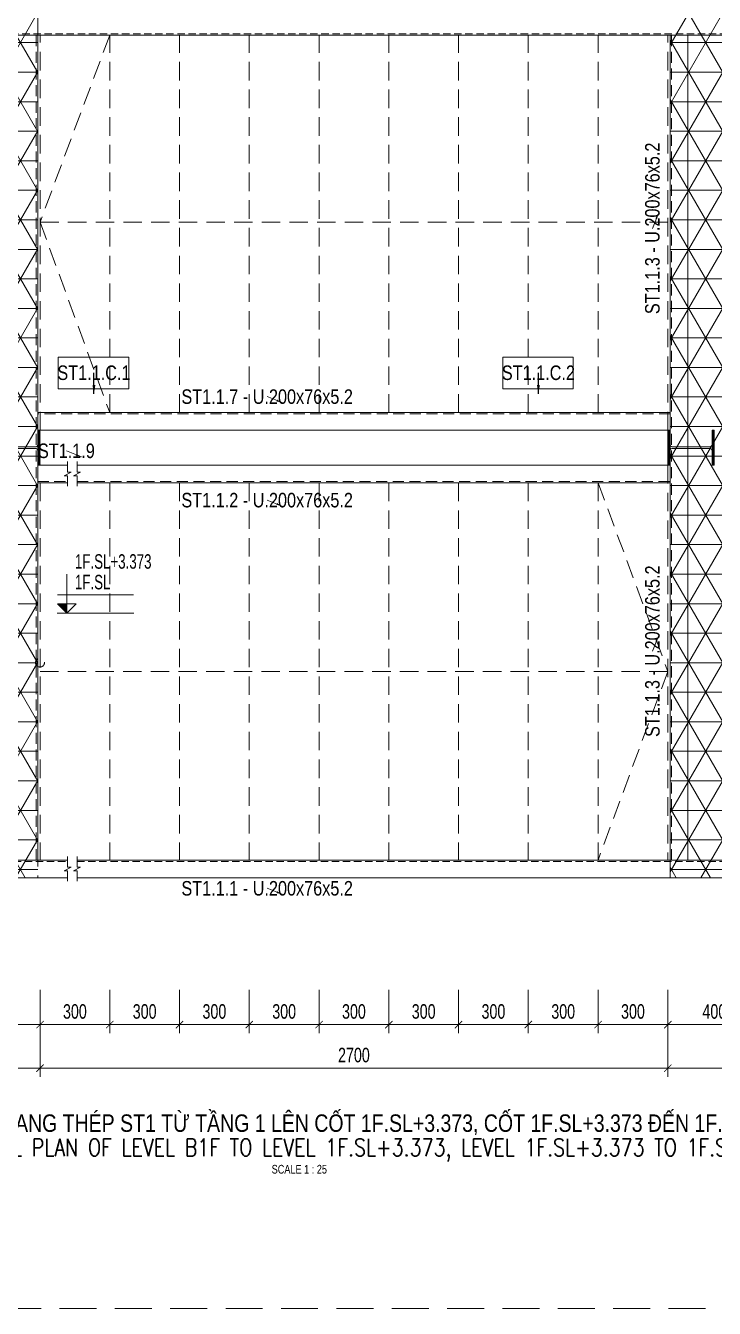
# Model space of a CAD drawing. Header units: millimetres. Extents: x 80771 to 163038, y -101774 to -59328.
# Drawn here: x 84197 to 87159, y -80503 to -74986 of the extents above; entities that cross this region are included whole.
import ezdxf
from ezdxf.enums import TextEntityAlignment as Align

# ---------------------------------------------------------------- set-up
doc = ezdxf.new("R2010")
doc.units = ezdxf.units.MM
doc.linetypes.add('HIDDEN2', pattern=[4.7625, 3.175, -1.5875])
for name, color, linetype, lineweight in [('$0$NDC_S_ANNO', 7, 'Continuous', 20), ('$0$NDC_S_DIM', 1, 'Continuous', 15), ('NDC_S-ANNO', 7, 'Continuous', 20), ('NDC_S-BEAM-STEL', 30, 'HIDDEN2', 18), ('NDC_S-COLS-NAME', 7, 'Continuous', 20), ('NDC_S-COLS-STEL', 2, 'Continuous', 20), ('NDC_S-HIDN', 8, 'HIDDEN2', 13), ('NDC_S-MARK', 1, 'Continuous', 15), ('NDC_S-TEXT-SYMB', 7, 'Continuous', 20), ('NDC_S_ANNO', 7, 'Continuous', 20), ('NDC_S_BEAM NAME', 7, 'Continuous', 9), ('NDC_S_CONTINUOUS', 3, 'Continuous', 20), ('NDC_S_DIM', 1, 'Continuous', 15), ('NDC_S_ENG TITLE', 3, 'Continuous', 20), ('NDC_S_HATCH MATERIAL', 8, 'Continuous', 13), ('NDC_S_HIDDEN', 8, 'HIDDEN2', 13), ('NDC_S_TEXT SYMBOL', 7, 'Continuous', 20), ('NDC_S_VN TITLE', 6, 'Continuous', 35)]:
    doc.layers.add(name, color=color, linetype=linetype, lineweight=lineweight)
doc.styles.add('$0$ARIAL', font='arial.ttf', dxfattribs={"width": 0.8})
doc.styles.add('$0$NDC_DIM', font='', dxfattribs={"width": 0.75})
doc.styles.add('ARIAL', font='arial.ttf', dxfattribs={"width": 0.8})
doc.styles.add('NDC_ANNO', font='', dxfattribs={"width": 0.8})
doc.styles.add('NDC_DIM', font='', dxfattribs={"width": 0.75})
doc.styles.add('NDC_EN TXT', font='romans.shx', dxfattribs={"width": 0.8})
doc.styles.add('NDC_VIE TXT', font='arial.ttf', dxfattribs={"width": 0.8})
doc.styles.get('$0$NDC_DIM').set_extended_font_data('Dotum')
doc.styles.get('NDC_ANNO').set_extended_font_data('Dotum')
doc.styles.get('NDC_DIM').set_extended_font_data('Dotum')
doc.dimstyles.new('$0$NDC_dim_iso', dxfattribs={"dimtxt": 2.5, "dimasz": 1, "dimexe": 1.5, "dimexo": 2.5, "dimgap": 1, "dimtad": 1, "dimdec": 0, "dimzin": 0, "dimdsep": 46, "dimtxsty": '$0$NDC_DIM', "dimblk": '$0$DIMMARK', "dimcen": 0.09, "dimdle": 1.2, "dimclrd": 1, "dimclre": 1, "dimclrt": 3, "dimadec": 0, "dimazin": 0, "dimtfac": 1, "dimtdec": 0, "dimtix": 1, "dimtofl": 0, "dimtmove": 0, "dimatfit": 3, "dimfxl": 8, "dimfxlon": 1, "dimtolj": 1, "dimtzin": 0, "dimarcsym": 0})
doc.dimstyles.new('NDC_dim_25', dxfattribs={"dimscale": 25, "dimtxt": 2.5, "dimasz": 1.5, "dimexe": 1.5, "dimexo": 2.5, "dimgap": 1, "dimtad": 1, "dimdec": 0, "dimrnd": 0.001, "dimzin": 0, "dimdsep": 46, "dimtxsty": 'NDC_DIM', "dimblk": 'DIMMARK', "dimcen": 0, "dimdle": 1.2, "dimclrd": 256, "dimclre": 256, "dimclrt": 3, "dimadec": 0, "dimazin": 0, "dimtfac": 1, "dimtdec": 0, "dimtix": 1, "dimtofl": 0, "dimtmove": 2, "dimatfit": 3, "dimfxl": 6, "dimfxlon": 1, "dimtolj": 1, "dimtzin": 0, "dimlwd": -1, "dimlwe": -1, "dimarcsym": 0})
doc.dimstyles.new('NDC_dim_iso', dxfattribs={"dimtxt": 2.5, "dimasz": 1.5, "dimexe": 1.5, "dimexo": 1.5, "dimgap": 1, "dimtad": 1, "dimdec": 0, "dimrnd": 0.001, "dimzin": 0, "dimdsep": 46, "dimtxsty": 'NDC_DIM', "dimblk": 'DIMMARK', "dimcen": 0, "dimdle": 1.2, "dimclrd": 256, "dimclre": 256, "dimclrt": 3, "dimadec": 0, "dimazin": 0, "dimtfac": 1, "dimtdec": 0, "dimtix": 1, "dimtofl": 0, "dimtmove": 2, "dimatfit": 3, "dimfxl": 6, "dimfxlon": 1, "dimtolj": 1, "dimtzin": 0, "dimlwd": -1, "dimlwe": -1, "dimarcsym": 0})

# ---------------------------------------------------------------- blocks, each defined once
blk = doc.blocks.new('DIMMARK')
at = {"layer": 'NDC_S_DIM', "color": 1}
blk.add_line((-1.5, 0), (1, 0), dxfattribs=at)
at = {"layer": 'NDC_S_DIM', "color": 2, "const_width": 0.1}
blk.add_lwpolyline([(-0.42, -0.42), (0.42, 0.42)], dxfattribs=at)
blk = doc.blocks.new('*D216')
at = {"layer": 'Defpoints', "color": 0, "transparency": 16777216}
for p in [(82408.6, -78650.6), (84258.6, -78650.6), (84258.6, -79469.8)]:
    blk.add_point(p, dxfattribs=at)
at = {"layer": 'NDC_S_DIM', "transparency": 16777216}
for p, q in [((82408.6, -79319.8), (82408.6, -79507.3)), ((84258.6, -79319.8), (84258.6, -79507.3)), ((82446.1, -79469.8), (84221.1, -79469.8))]:
    blk.add_line(p, q, dxfattribs=at)
at = {"layer": 'NDC_S_DIM', "transparency": 16777216, "xscale": 37.5, "yscale": 37.5, "zscale": 37.5, "rotation": 180}
blk.add_blockref('DIMMARK', (82408.6, -79469.8), dxfattribs=at)
at = {"layer": 'NDC_S_DIM', "transparency": 16777216, "xscale": 37.5, "yscale": 37.5, "zscale": 37.5}
blk.add_blockref('DIMMARK', (84258.6, -79469.8), dxfattribs=at)
at = {"layer": 'NDC_S_DIM', "color": 3, "transparency": 16777216, "insert": (83333.6, -79413.6), "char_height": 62.5, "attachment_point": 5, "style": 'NDC_DIM'}
blk.add_mtext('\\A1;1850', dxfattribs=at)
blk = doc.blocks.new('*D217')
at = {"layer": 'Defpoints', "color": 0, "transparency": 16777216}
for p in [(84258.6, -78650.6), (86958.6, -78650.6), (86958.6, -79469.8)]:
    blk.add_point(p, dxfattribs=at)
at = {"layer": 'NDC_S_DIM', "transparency": 16777216}
for p, q in [((84258.6, -79319.8), (84258.6, -79507.3)), ((86958.6, -79319.8), (86958.6, -79507.3)), ((84296.1, -79469.8), (86921.1, -79469.8))]:
    blk.add_line(p, q, dxfattribs=at)
at = {"layer": 'NDC_S_DIM', "transparency": 16777216, "xscale": 37.5, "yscale": 37.5, "zscale": 37.5, "rotation": 180}
blk.add_blockref('DIMMARK', (84258.6, -79469.8), dxfattribs=at)
at = {"layer": 'NDC_S_DIM', "transparency": 16777216, "xscale": 37.5, "yscale": 37.5, "zscale": 37.5}
blk.add_blockref('DIMMARK', (86958.6, -79469.8), dxfattribs=at)
at = {"layer": 'NDC_S_DIM', "color": 3, "transparency": 16777216, "insert": (85608.6, -79413.6), "char_height": 62.5, "attachment_point": 5, "style": 'NDC_DIM'}
blk.add_mtext('\\A1;2700', dxfattribs=at)
blk = doc.blocks.new('*D218')
at = {"layer": 'Defpoints', "color": 0, "transparency": 16777216}
for p in [(86958.6, -78650.6), (88808.6, -78650.6), (88808.6, -79469.8)]:
    blk.add_point(p, dxfattribs=at)
at = {"layer": 'NDC_S_DIM', "transparency": 16777216}
for p, q in [((86958.6, -79319.8), (86958.6, -79507.3)), ((88808.6, -79319.8), (88808.6, -79507.3)), ((86996.1, -79469.8), (88771.1, -79469.8))]:
    blk.add_line(p, q, dxfattribs=at)
at = {"layer": 'NDC_S_DIM', "transparency": 16777216, "xscale": 37.5, "yscale": 37.5, "zscale": 37.5, "rotation": 180}
blk.add_blockref('DIMMARK', (86958.6, -79469.8), dxfattribs=at)
at = {"layer": 'NDC_S_DIM', "transparency": 16777216, "xscale": 37.5, "yscale": 37.5, "zscale": 37.5}
blk.add_blockref('DIMMARK', (88808.6, -79469.8), dxfattribs=at)
at = {"layer": 'NDC_S_DIM', "color": 3, "transparency": 16777216, "insert": (87883.6, -79413.6), "char_height": 62.5, "attachment_point": 5, "style": 'NDC_DIM'}
blk.add_mtext('\\A1;1850', dxfattribs=at)
blk = doc.blocks.new('*D223')
at = {"layer": 'Defpoints', "color": 0, "transparency": 16777216}
for p in [(83858.6, -78650.6), (84258.6, -78650.6), (84258.6, -79282.3)]:
    blk.add_point(p, dxfattribs=at)
at = {"layer": 'NDC_S_DIM', "transparency": 16777216}
for p, q in [((83858.6, -79132.3), (83858.6, -79319.8)), ((84258.6, -79132.3), (84258.6, -79319.8)), ((83896.1, -79282.3), (84221.1, -79282.3))]:
    blk.add_line(p, q, dxfattribs=at)
at = {"layer": 'NDC_S_DIM', "transparency": 16777216, "xscale": 37.5, "yscale": 37.5, "zscale": 37.5, "rotation": 180}
blk.add_blockref('DIMMARK', (83858.6, -79282.3), dxfattribs=at)
at = {"layer": 'NDC_S_DIM', "transparency": 16777216, "xscale": 37.5, "yscale": 37.5, "zscale": 37.5}
blk.add_blockref('DIMMARK', (84258.6, -79282.3), dxfattribs=at)
at = {"layer": 'NDC_S_DIM', "color": 3, "transparency": 16777216, "insert": (84058.6, -79226.1), "char_height": 62.5, "attachment_point": 5, "style": 'NDC_DIM'}
blk.add_mtext('\\A1;400', dxfattribs=at)
blk = doc.blocks.new('*D224')
at = {"layer": 'Defpoints', "color": 0, "transparency": 16777216}
for p in [(84258.6, -78650.6), (84558.6, -78650.6), (84558.6, -79282.3)]:
    blk.add_point(p, dxfattribs=at)
at = {"layer": 'NDC_S_DIM', "transparency": 16777216}
for p, q in [((84258.6, -79132.3), (84258.6, -79319.8)), ((84558.6, -79132.3), (84558.6, -79319.8)), ((84296.1, -79282.3), (84521.1, -79282.3))]:
    blk.add_line(p, q, dxfattribs=at)
at = {"layer": 'NDC_S_DIM', "transparency": 16777216, "xscale": 37.5, "yscale": 37.5, "zscale": 37.5, "rotation": 180}
blk.add_blockref('DIMMARK', (84258.6, -79282.3), dxfattribs=at)
at = {"layer": 'NDC_S_DIM', "transparency": 16777216, "xscale": 37.5, "yscale": 37.5, "zscale": 37.5}
blk.add_blockref('DIMMARK', (84558.6, -79282.3), dxfattribs=at)
at = {"layer": 'NDC_S_DIM', "color": 3, "transparency": 16777216, "insert": (84408.6, -79226.1), "char_height": 62.5, "attachment_point": 5, "style": 'NDC_DIM'}
blk.add_mtext('\\A1;300', dxfattribs=at)
blk = doc.blocks.new('*D225')
at = {"layer": 'Defpoints', "color": 0, "transparency": 16777216}
for p in [(84558.6, -78650.6), (84858.6, -78650.6), (84858.6, -79282.3)]:
    blk.add_point(p, dxfattribs=at)
at = {"layer": 'NDC_S_DIM', "transparency": 16777216}
for p, q in [((84558.6, -79132.3), (84558.6, -79319.8)), ((84858.6, -79132.3), (84858.6, -79319.8)), ((84596.1, -79282.3), (84821.1, -79282.3))]:
    blk.add_line(p, q, dxfattribs=at)
at = {"layer": 'NDC_S_DIM', "transparency": 16777216, "xscale": 37.5, "yscale": 37.5, "zscale": 37.5, "rotation": 180}
blk.add_blockref('DIMMARK', (84558.6, -79282.3), dxfattribs=at)
at = {"layer": 'NDC_S_DIM', "transparency": 16777216, "xscale": 37.5, "yscale": 37.5, "zscale": 37.5}
blk.add_blockref('DIMMARK', (84858.6, -79282.3), dxfattribs=at)
at = {"layer": 'NDC_S_DIM', "color": 3, "transparency": 16777216, "insert": (84708.6, -79226.1), "char_height": 62.5, "attachment_point": 5, "style": 'NDC_DIM'}
blk.add_mtext('\\A1;300', dxfattribs=at)
blk = doc.blocks.new('*D226')
at = {"layer": 'Defpoints', "color": 0, "transparency": 16777216}
for p in [(84858.6, -78650.6), (85158.6, -78650.6), (85158.6, -79282.3)]:
    blk.add_point(p, dxfattribs=at)
at = {"layer": 'NDC_S_DIM', "transparency": 16777216}
for p, q in [((84858.6, -79132.3), (84858.6, -79319.8)), ((85158.6, -79132.3), (85158.6, -79319.8)), ((84896.1, -79282.3), (85121.1, -79282.3))]:
    blk.add_line(p, q, dxfattribs=at)
at = {"layer": 'NDC_S_DIM', "transparency": 16777216, "xscale": 37.5, "yscale": 37.5, "zscale": 37.5, "rotation": 180}
blk.add_blockref('DIMMARK', (84858.6, -79282.3), dxfattribs=at)
at = {"layer": 'NDC_S_DIM', "transparency": 16777216, "xscale": 37.5, "yscale": 37.5, "zscale": 37.5}
blk.add_blockref('DIMMARK', (85158.6, -79282.3), dxfattribs=at)
at = {"layer": 'NDC_S_DIM', "color": 3, "transparency": 16777216, "insert": (85008.6, -79226.1), "char_height": 62.5, "attachment_point": 5, "style": 'NDC_DIM'}
blk.add_mtext('\\A1;300', dxfattribs=at)
blk = doc.blocks.new('*D227')
at = {"layer": 'Defpoints', "color": 0, "transparency": 16777216}
for p in [(85158.6, -78650.6), (85458.6, -78650.6), (85458.6, -79282.3)]:
    blk.add_point(p, dxfattribs=at)
at = {"layer": 'NDC_S_DIM', "transparency": 16777216}
for p, q in [((85158.6, -79132.3), (85158.6, -79319.8)), ((85458.6, -79132.3), (85458.6, -79319.8)), ((85196.1, -79282.3), (85421.1, -79282.3))]:
    blk.add_line(p, q, dxfattribs=at)
at = {"layer": 'NDC_S_DIM', "transparency": 16777216, "xscale": 37.5, "yscale": 37.5, "zscale": 37.5, "rotation": 180}
blk.add_blockref('DIMMARK', (85158.6, -79282.3), dxfattribs=at)
at = {"layer": 'NDC_S_DIM', "transparency": 16777216, "xscale": 37.5, "yscale": 37.5, "zscale": 37.5}
blk.add_blockref('DIMMARK', (85458.6, -79282.3), dxfattribs=at)
at = {"layer": 'NDC_S_DIM', "color": 3, "transparency": 16777216, "insert": (85308.6, -79226.1), "char_height": 62.5, "attachment_point": 5, "style": 'NDC_DIM'}
blk.add_mtext('\\A1;300', dxfattribs=at)
blk = doc.blocks.new('*D228')
at = {"layer": 'Defpoints', "color": 0, "transparency": 16777216}
for p in [(85458.6, -78650.6), (85758.6, -78650.6), (85758.6, -79282.3)]:
    blk.add_point(p, dxfattribs=at)
at = {"layer": 'NDC_S_DIM', "transparency": 16777216}
for p, q in [((85458.6, -79132.3), (85458.6, -79319.8)), ((85758.6, -79132.3), (85758.6, -79319.8)), ((85496.1, -79282.3), (85721.1, -79282.3))]:
    blk.add_line(p, q, dxfattribs=at)
at = {"layer": 'NDC_S_DIM', "transparency": 16777216, "xscale": 37.5, "yscale": 37.5, "zscale": 37.5, "rotation": 180}
blk.add_blockref('DIMMARK', (85458.6, -79282.3), dxfattribs=at)
at = {"layer": 'NDC_S_DIM', "transparency": 16777216, "xscale": 37.5, "yscale": 37.5, "zscale": 37.5}
blk.add_blockref('DIMMARK', (85758.6, -79282.3), dxfattribs=at)
at = {"layer": 'NDC_S_DIM', "color": 3, "transparency": 16777216, "insert": (85608.6, -79226.1), "char_height": 62.5, "attachment_point": 5, "style": 'NDC_DIM'}
blk.add_mtext('\\A1;300', dxfattribs=at)
blk = doc.blocks.new('*D229')
at = {"layer": 'Defpoints', "color": 0, "transparency": 16777216}
for p in [(85758.6, -78650.6), (86058.6, -78650.6), (86058.6, -79282.3)]:
    blk.add_point(p, dxfattribs=at)
at = {"layer": 'NDC_S_DIM', "transparency": 16777216}
for p, q in [((85758.6, -79132.3), (85758.6, -79319.8)), ((86058.6, -79132.3), (86058.6, -79319.8)), ((85796.1, -79282.3), (86021.1, -79282.3))]:
    blk.add_line(p, q, dxfattribs=at)
at = {"layer": 'NDC_S_DIM', "transparency": 16777216, "xscale": 37.5, "yscale": 37.5, "zscale": 37.5, "rotation": 180}
blk.add_blockref('DIMMARK', (85758.6, -79282.3), dxfattribs=at)
at = {"layer": 'NDC_S_DIM', "transparency": 16777216, "xscale": 37.5, "yscale": 37.5, "zscale": 37.5}
blk.add_blockref('DIMMARK', (86058.6, -79282.3), dxfattribs=at)
at = {"layer": 'NDC_S_DIM', "color": 3, "transparency": 16777216, "insert": (85908.6, -79226.1), "char_height": 62.5, "attachment_point": 5, "style": 'NDC_DIM'}
blk.add_mtext('\\A1;300', dxfattribs=at)
blk = doc.blocks.new('*D230')
at = {"layer": 'Defpoints', "color": 0, "transparency": 16777216}
for p in [(86058.6, -78650.6), (86358.6, -78650.6), (86358.6, -79282.3)]:
    blk.add_point(p, dxfattribs=at)
at = {"layer": 'NDC_S_DIM', "transparency": 16777216}
for p, q in [((86058.6, -79132.3), (86058.6, -79319.8)), ((86358.6, -79132.3), (86358.6, -79319.8)), ((86096.1, -79282.3), (86321.1, -79282.3))]:
    blk.add_line(p, q, dxfattribs=at)
at = {"layer": 'NDC_S_DIM', "transparency": 16777216, "xscale": 37.5, "yscale": 37.5, "zscale": 37.5, "rotation": 180}
blk.add_blockref('DIMMARK', (86058.6, -79282.3), dxfattribs=at)
at = {"layer": 'NDC_S_DIM', "transparency": 16777216, "xscale": 37.5, "yscale": 37.5, "zscale": 37.5}
blk.add_blockref('DIMMARK', (86358.6, -79282.3), dxfattribs=at)
at = {"layer": 'NDC_S_DIM', "color": 3, "transparency": 16777216, "insert": (86208.6, -79226.1), "char_height": 62.5, "attachment_point": 5, "style": 'NDC_DIM'}
blk.add_mtext('\\A1;300', dxfattribs=at)
blk = doc.blocks.new('*D231')
at = {"layer": 'Defpoints', "color": 0, "transparency": 16777216}
for p in [(86358.6, -78650.6), (86658.6, -78650.6), (86658.6, -79282.3)]:
    blk.add_point(p, dxfattribs=at)
at = {"layer": 'NDC_S_DIM', "transparency": 16777216}
for p, q in [((86358.6, -79132.3), (86358.6, -79319.8)), ((86658.6, -79132.3), (86658.6, -79319.8)), ((86396.1, -79282.3), (86621.1, -79282.3))]:
    blk.add_line(p, q, dxfattribs=at)
at = {"layer": 'NDC_S_DIM', "transparency": 16777216, "xscale": 37.5, "yscale": 37.5, "zscale": 37.5, "rotation": 180}
blk.add_blockref('DIMMARK', (86358.6, -79282.3), dxfattribs=at)
at = {"layer": 'NDC_S_DIM', "transparency": 16777216, "xscale": 37.5, "yscale": 37.5, "zscale": 37.5}
blk.add_blockref('DIMMARK', (86658.6, -79282.3), dxfattribs=at)
at = {"layer": 'NDC_S_DIM', "color": 3, "transparency": 16777216, "insert": (86508.6, -79226.1), "char_height": 62.5, "attachment_point": 5, "style": 'NDC_DIM'}
blk.add_mtext('\\A1;300', dxfattribs=at)
blk = doc.blocks.new('*D232')
at = {"layer": 'Defpoints', "color": 0, "transparency": 16777216}
for p in [(86958.6, -78650.6), (87358.6, -78650.6), (87358.6, -79282.3)]:
    blk.add_point(p, dxfattribs=at)
at = {"layer": 'NDC_S_DIM', "transparency": 16777216}
for p, q in [((86958.6, -79132.3), (86958.6, -79319.8)), ((87358.6, -79132.3), (87358.6, -79319.8)), ((86996.1, -79282.3), (87321.1, -79282.3))]:
    blk.add_line(p, q, dxfattribs=at)
at = {"layer": 'NDC_S_DIM', "transparency": 16777216, "xscale": 37.5, "yscale": 37.5, "zscale": 37.5, "rotation": 180}
blk.add_blockref('DIMMARK', (86958.6, -79282.3), dxfattribs=at)
at = {"layer": 'NDC_S_DIM', "transparency": 16777216, "xscale": 37.5, "yscale": 37.5, "zscale": 37.5}
blk.add_blockref('DIMMARK', (87358.6, -79282.3), dxfattribs=at)
at = {"layer": 'NDC_S_DIM', "color": 3, "transparency": 16777216, "insert": (87158.6, -79226.1), "char_height": 62.5, "attachment_point": 5, "style": 'NDC_DIM'}
blk.add_mtext('\\A1;400', dxfattribs=at)
blk = doc.blocks.new('kata_block_CT')
at = {"layer": 'NDC_S_ANNO'}
blk.add_hatch(color=3, dxfattribs=at).paths.add_polyline_path([(0, 1.6), (-1.61, 1.6), (0, 0)])
at = {"layer": 'NDC_S_ANNO', "ltscale": 50}
h = blk.add_hatch(dxfattribs=at)
h.set_pattern_fill('ANSI31', color=256, scale=1.406, style=0)
h.paths.add_polyline_path([(0, 1.6), (0, 0), (1.61, 1.6)])
for p, q in [((-1.59, 3.14), (11.47, 3.14)), ((11.56, 0), (-1.64, 0))]:
    blk.add_line(p, q, dxfattribs=at)
for points in [[(0, 6.69), (0, 0)], [(0, 0), (-1.61, 1.6), (0, 1.6)], [(0, 0), (1.61, 1.6), (0, 1.6)]]:
    blk.add_lwpolyline(points, dxfattribs=at)
at = {"layer": 'NDC_S_ANNO', "color": 8, "ltscale": 50}
blk.add_lwpolyline([(0, 0), (-1.61, 1.6), (0, 1.6)], dxfattribs=at)
at = {"layer": 'NDC_S_TEXT SYMBOL', "color": 3, "style": 'NDC_ANNO', "width": 0.8}
blk.add_attdef('CT', (1.41, 4.07), '', height=2.5, dxfattribs=at)
blk = doc.blocks.new('$0$DIMMARK')
at = {"layer": '$0$NDC_S_DIM', "color": 1}
blk.add_line((-1.5, 0), (1, 0), dxfattribs=at)
at = {"layer": '$0$NDC_S_DIM', "color": 2, "const_width": 0.1}
blk.add_lwpolyline([(-0.42, -0.42), (0.42, 0.42)], dxfattribs=at)
blk = doc.blocks.new('Drawing name_symbol')
at = {"layer": 'NDC_S_ENG TITLE', "style": 'NDC_EN TXT', "width": 0.8}
blk.add_attdef('SECTDET1', text='', height=5, dxfattribs=at).set_placement((0, 1.01), align=Align.CENTER)
at = {"layer": 'NDC_S_TEXT SYMBOL', "lineweight": 25, "style": 'NDC_ANNO', "width": 0.8}
blk.add_attdef('SSCALE', text='', height=2.5, dxfattribs=at).set_placement((0, -4), align=Align.CENTER)
at = {"layer": 'NDC_S_VN TITLE', "style": 'NDC_VIE TXT', "width": 0.8}
blk.add_attdef('SECTDET2', text='', height=5, dxfattribs=at).set_placement((0, 7.97), align=Align.CENTER)
blk = doc.blocks.new('*U99')
for p, q in [((0.65, 7.48), (-1.87, 7.48)), ((0.93, 7.2), (0.93, 0.67)), ((1.24, 7.2), (1.24, 0.67)), ((1.52, 7.48), (4.04, 7.48)), ((0.65, 0.39), (-1.87, 0.39)), ((1.52, 0.39), (4.04, 0.39))]:
    blk.add_line(p, q)
for points in [[(4.04, 7.48), (4.04, 7.87), (-1.87, 7.87), (-1.87, 7.48)], [(-1.87, 0.39), (-1.87, 0), (4.04, 0), (4.04, 0.39)]]:
    blk.add_lwpolyline(points)
for centre, start, end in [((0.65, 7.2), 360, 450), ((1.52, 7.2), 90, 180), ((0.65, 0.67), 270, 360), ((1.52, 0.67), 180, 270)]:
    blk.add_arc(centre, 0.276, start, end)
blk = doc.blocks.new('*U98')
for p, q in [((0.65, 7.48), (-1.87, 7.48)), ((0.93, 7.2), (0.93, 0.67)), ((1.24, 7.2), (1.24, 0.67)), ((1.52, 7.48), (4.04, 7.48)), ((0.65, 0.39), (-1.87, 0.39)), ((1.52, 0.39), (4.04, 0.39))]:
    blk.add_line(p, q)
for points in [[(4.04, 7.48), (4.04, 7.87), (-1.87, 7.87), (-1.87, 7.48)], [(-1.87, 0.39), (-1.87, 0), (4.04, 0), (4.04, 0.39)]]:
    blk.add_lwpolyline(points)
for centre, start, end in [((0.65, 7.2), 360, 450), ((1.52, 7.2), 90, 180), ((0.65, 0.67), 270, 360), ((1.52, 0.67), 180, 270)]:
    blk.add_arc(centre, 0.276, start, end)
blk = doc.blocks.new('*D484')
at = {"layer": 'Defpoints', "color": 0, "transparency": 16777216}
for p in [(86658.6, -78650.6), (86958.6, -78650.6), (86958.6, -79282.3)]:
    blk.add_point(p, dxfattribs=at)
at = {"layer": 'NDC_S_DIM', "transparency": 16777216}
for p, q in [((86658.6, -79132.3), (86658.6, -79319.8)), ((86958.6, -79132.3), (86958.6, -79319.8)), ((86696.1, -79282.3), (86921.1, -79282.3))]:
    blk.add_line(p, q, dxfattribs=at)
at = {"layer": 'NDC_S_DIM', "transparency": 16777216, "xscale": 37.5, "yscale": 37.5, "zscale": 37.5, "rotation": 180}
blk.add_blockref('DIMMARK', (86658.6, -79282.3), dxfattribs=at)
at = {"layer": 'NDC_S_DIM', "transparency": 16777216, "xscale": 37.5, "yscale": 37.5, "zscale": 37.5}
blk.add_blockref('DIMMARK', (86958.6, -79282.3), dxfattribs=at)
at = {"layer": 'NDC_S_DIM', "color": 3, "transparency": 16777216, "insert": (86808.6, -79226.1), "char_height": 62.5, "attachment_point": 5, "style": 'NDC_DIM'}
blk.add_mtext('\\A1;300', dxfattribs=at)
blk = doc.blocks.new('*U6')
at = {"layer": '$0$NDC_S_ANNO', "ltscale": 0.8, "style": '$0$ARIAL', "width": 0.8}
blk.add_attdef('TEN', text='', height=2.5, dxfattribs=at).set_placement((-2.58, 1.03), align=Align.MIDDLE_CENTER)
at = {"layer": '$0$NDC_S_ANNO', "ltscale": 0.8, "style": '$0$ARIAL', "width": 0.8, "flags": 1}
blk.add_attdef('CHU_THICH', text='', height=2.5, dxfattribs=at).set_placement((0, 0), align=Align.MIDDLE_CENTER)
at = {"layer": 'Defpoints'}
blk.add_leader([(0, 0), (-2.58, 1.03)], dimstyle='$0$NDC_dim_iso', override={"dimgap": 0.625, "dimtad": 0}, dxfattribs=at)
blk = doc.blocks.new('*U9')
at = {"layer": 'NDC_S-ANNO', "ltscale": 0.8, "style": 'ARIAL', "width": 0.8}
blk.add_attdef('TEN', text='', height=2.5, dxfattribs=at).set_placement((0, 3.63), align=Align.MIDDLE_CENTER)
at = {"layer": 'NDC_S-ANNO', "ltscale": 0.8, "style": 'ARIAL', "width": 0.8, "flags": 1}
blk.add_attdef('CHU_THICH', text='', height=2.5, dxfattribs=at).set_placement((0, 0), align=Align.MIDDLE_CENTER)
at = {"layer": 'Defpoints'}
blk.add_leader([(0, 0), (0, 3.63)], dimstyle='NDC_dim_iso', override={"dimgap": 0.625, "dimtad": 0}, dxfattribs=at)

msp = doc.modelspace()

# ---------------------------------------------------------------- hatches: boundary and pattern name
at = {"layer": 'NDC_S_HATCH MATERIAL'}
h = msp.add_hatch(dxfattribs=at)
h.set_pattern_fill('NET3', color=256, scale=40)
h.set_pattern_definition([(0, (144226.01, -32513.83), (0, 127), []), (60, (144226.01, -32513.83), (-109.98523, 63.5), []), (120, (144226.01, -32513.83), (-109.98523, -63.5), [])])
h.paths.add_polyline_path([(82408.6, -74950.6), (84248.6, -74950.6), (84248.6, -78650.6), (82408.6, -78650.6)])
h = msp.add_hatch(dxfattribs=at)
h.set_pattern_fill('NET3', color=256, scale=40)
h.set_pattern_definition([(0, (148786.01, -32513.83), (0, 127), []), (60, (148786.01, -32513.83), (-109.98523, 63.5), []), (120, (148786.01, -32513.83), (-109.98523, -63.5), [])])
h.paths.add_polyline_path([(86968.6, -74950.6), (88808.6, -74950.6), (88808.6, -78650.6), (86968.6, -78650.6)])
h = msp.add_hatch(dxfattribs=at)
h.set_pattern_fill('ANSI31', color=256)
h.set_pattern_definition([(45, (143222.1275, -31958.1976), (-2.24506403, 2.24506403), [])])
edge = h.paths.add_edge_path()
edge.add_line((84068.6, -76875.6), (84058.6, -76875.6))
edge.add_line((84058.6, -76875.6), (84058.6, -76725.6))
edge.add_line((84058.6, -76725.6), (84068.6, -76725.6))
edge = h.paths.add_edge_path()
edge.add_line((84241.6, -76804.6), (84075.6, -76804.6))
edge = h.paths.add_edge_path()
edge.add_line((84241.6, -76796.6), (84075.6, -76796.6))
edge = h.paths.add_edge_path(flags=16)
edge.add_line((84068.6, -76811.6), (84068.6, -76875.6))
edge = h.paths.add_edge_path()
edge.add_line((84248.6, -76811.6), (84248.6, -76875.6))
edge = h.paths.add_edge_path(flags=16)
edge.add_line((84068.6, -76789.6), (84068.6, -76725.6))
edge = h.paths.add_edge_path()
edge.add_line((84248.6, -76789.6), (84248.6, -76725.6))
edge = h.paths.add_edge_path()
edge.add_line((84248.6, -76725.6), (84258.6, -76725.6))
edge.add_line((84258.6, -76725.6), (84258.6, -76875.6))
edge.add_line((84258.6, -76875.6), (84248.6, -76875.6))
edge = h.paths.add_edge_path()
edge.add_arc((84075.6, -76811.6), 7.01, 90, 180)
edge = h.paths.add_edge_path()
edge.add_arc((84075.6, -76789.6), 7.01, 180, 270)
edge = h.paths.add_edge_path()
edge.add_arc((84241.6, -76811.6), 7.01, 0, 90)
edge = h.paths.add_edge_path()
edge.add_arc((84241.6, -76789.6), 7.01, 270, 360)
h = msp.add_hatch(dxfattribs=at)
h.set_pattern_fill('ANSI31', color=256)
h.set_pattern_definition([(45, (143822.1275, -31958.1976), (-2.24506403, 2.24506403), [])])
edge = h.paths.add_edge_path()
edge.add_line((86968.6, -76875.6), (86958.6, -76875.6))
edge.add_line((86958.6, -76875.6), (86958.6, -76725.6))
edge.add_line((86958.6, -76725.6), (86968.6, -76725.6))
edge = h.paths.add_edge_path()
edge.add_line((87141.6, -76804.6), (86975.6, -76804.6))
edge = h.paths.add_edge_path()
edge.add_line((87141.6, -76796.6), (86975.6, -76796.6))
edge = h.paths.add_edge_path(flags=16)
edge.add_line((86968.6, -76811.6), (86968.6, -76875.6))
edge = h.paths.add_edge_path()
edge.add_line((87148.6, -76811.6), (87148.6, -76875.6))
edge = h.paths.add_edge_path(flags=16)
edge.add_line((86968.6, -76789.6), (86968.6, -76725.6))
edge = h.paths.add_edge_path()
edge.add_line((87148.6, -76789.6), (87148.6, -76725.6))
edge = h.paths.add_edge_path()
edge.add_line((87148.6, -76725.6), (87158.6, -76725.6))
edge.add_line((87158.6, -76725.6), (87158.6, -76875.6))
edge.add_line((87158.6, -76875.6), (87148.6, -76875.6))
edge = h.paths.add_edge_path()
edge.add_arc((86975.6, -76811.6), 7.01, 90, 180)
edge = h.paths.add_edge_path()
edge.add_arc((86975.6, -76789.6), 7.01, 180, 270)
edge = h.paths.add_edge_path()
edge.add_arc((87141.6, -76811.6), 7.01, 0, 90)
edge = h.paths.add_edge_path()
edge.add_arc((87141.6, -76789.6), 7.01, 270, 360)

# ---------------------------------------------------------------- linework, layer by layer
at = {"layer": 'NDC_S-BEAM-STEL', "ltscale": 15}
for p, q in [((84242.6, -75026.6), (84242.6, -78574.6)), ((86974.6, -75026.6), (86974.6, -78574.6))]:
    msp.add_line(p, q, dxfattribs=at)
for points in [[(86968.6, -76655.6), (84248.6, -76655.6)], [(84248.6, -76945.6), (84377, -76945.6)], [(84418.2, -76945.6), (86968.6, -76945.6)]]:
    msp.add_lwpolyline(points, dxfattribs=at)
at = {"layer": 'NDC_S-HIDN', "ltscale": 25}
for p, q in [((84258.6, -76725.6), (84258.6, -75026.6)), ((84558.6, -76649.6), (84558.6, -75026.6)), ((84858.6, -76649.6), (84858.6, -75026.6)), ((85158.6, -76649.6), (85158.6, -75026.6)), ((85458.6, -76649.6), (85458.6, -75026.6)), ((85758.6, -76649.6), (85758.6, -75026.6)), ((86058.6, -76649.6), (86058.6, -75026.6)), ((86358.6, -76649.6), (86358.6, -75026.6)), ((86658.6, -76649.6), (86658.6, -75026.6)), ((86958.6, -76725.6), (86958.6, -75026.6)), ((86958.6, -76875.6), (86958.6, -78574.6)), ((84258.6, -76951.6), (84258.6, -78574.6)), ((84558.6, -76951.6), (84558.6, -78574.6)), ((84858.6, -76951.6), (84858.6, -78574.6)), ((85158.6, -76951.6), (85158.6, -78574.6)), ((85458.6, -76951.6), (85458.6, -78574.6)), ((85758.6, -76951.6), (85758.6, -78574.6)), ((86058.6, -76951.6), (86058.6, -78574.6)), ((86358.6, -76951.6), (86358.6, -78574.6)), ((86658.6, -76951.6), (86658.6, -78574.6))]:
    msp.add_line(p, q, dxfattribs=at)
msp.add_lwpolyline([(82408.6, -74950.6), (84248.6, -74950.6), (84248.6, -78650.6), (82408.6, -78650.6)], close=True, dxfattribs=at)
for points in [[(86968.6, -74950.6), (88808.6, -74950.6), (88808.6, -78650.6), (86968.6, -78650.6), (86968.6, -76725.6)], [(84558.6, -75026.6), (84258.6, -75830.4), (84558.6, -76649.6)], [(86958.6, -75830.4), (84258.6, -75830.4)], [(86658.6, -76951.6), (86958.6, -77763.1), (86658.6, -78574.6)], [(84258.6, -77763.1), (86958.6, -77763.1)]]:
    msp.add_lwpolyline(points, dxfattribs=at)
at = {"layer": 'NDC_S-HIDN', "ltscale": 10}
msp.add_lwpolyline([(84418.2, -78580.6), (88738.6, -78580.6), (88738.6, -75020.6), (82478.6, -75020.6), (82478.6, -78580.6), (84377, -78580.6)], dxfattribs=at)
at = {"layer": 'NDC_S-HIDN', "ltscale": 25}
msp.add_circle((84258.6, -77725.1), 19.2, dxfattribs=at)
at = {"layer": 'NDC_S-MARK'}
for points in [[(84337.4, -76411.4), (84640.6, -76411.4), (84640.6, -76547), (84337.4, -76547)], [(86248.9, -76411.4), (86552.1, -76411.4), (86552.1, -76547), (86248.9, -76547)]]:
    msp.add_lwpolyline(points, close=True, dxfattribs=at)
at = {"layer": 'NDC_S_CONTINUOUS'}
for p, q in [((88732.6, -75026.6), (82484.6, -75026.6)), ((84248.6, -75026.6), (84248.6, -78574.6)), ((86968.6, -75026.6), (86968.6, -78574.6)), ((87044.6, -75026.6), (87044.6, -78574.6)), ((82484.6, -78574.6), (84377, -78574.6)), ((84418.2, -78574.6), (88732.6, -78574.6)), ((82408.6, -78650.6), (84377, -78650.6)), ((84418.2, -78650.6), (88808.6, -78650.6))]:
    msp.add_line(p, q, dxfattribs=at)
for points in [[(86968.6, -76649.6), (84248.6, -76649.6)], [(86968.6, -76725.6), (84248.6, -76725.6)], [(84248.6, -76875.6), (84377, -76875.6)], [(84418.2, -76875.6), (86968.6, -76875.6)], [(84248.6, -76951.6), (84377, -76951.6)], [(84418.2, -76951.6), (86968.6, -76951.6)]]:
    msp.add_lwpolyline(points, dxfattribs=at)
at = {"layer": 'NDC_S_HATCH MATERIAL'}
for points in [[(84377, -76966.8), (84377, -76921.2), (84361.8, -76921.2), (84392.2, -76906), (84377, -76906), (84377, -76860.4)], [(84418.2, -76966.8), (84418.2, -76921.2), (84403, -76921.2), (84433.4, -76906), (84418.2, -76906), (84418.2, -76860.4)], [(84377, -78665.8), (84377, -78620.2), (84361.8, -78620.2), (84392.2, -78605), (84377, -78605), (84377, -78559.4)], [(84418.2, -78665.8), (84418.2, -78620.2), (84403, -78620.2), (84433.4, -78605), (84418.2, -78605), (84418.2, -78559.4)]]:
    msp.add_lwpolyline(points, dxfattribs=at)
at = {"layer": 'NDC_S_HIDDEN', "ltscale": 50}
msp.add_line((80770.9, -80502.7), (98701.5, -80502.7), dxfattribs=at)

# ---------------------------------------------------------------- block references
at = {"layer": 'NDC_S-ANNO'}
ref = msp.add_blockref('kata_block_CT', (84373.5, -77511.9), dxfattribs=dict(at, xscale=25, yscale=25, zscale=25))
ref.add_attrib('CT', '1F.SL', (84408.8, -77410.2), dxfattribs={"layer": 'NDC_S-TEXT-SYMB', "color": 3, "height": 62.5, "style": 'NDC_ANNO', "width": 0.7})
at = {"layer": 'NDC_S-COLS-NAME', "xscale": 25.00000000000031, "yscale": 25.00000000000031, "zscale": 25.00000000000031}
for p, values in [((84490.5, -76569.2), {'TEN': 'ST1.1.C.1'}), ((86402, -76569.2), {'TEN': 'ST1.1.C.2'})]:
    msp.add_blockref('*U9', p, dxfattribs=at).add_auto_attribs(values)
at = {"layer": 'NDC_S-COLS-STEL', "xscale": -25.40000000000001, "yscale": 25.40000000000001, "zscale": 25.4, "rotation": 270}
for name, p in [('*U99', (84058.6, -76828.1)), ('*U98', (86958.6, -76828.1))]:
    msp.add_blockref(name, p, dxfattribs=at)
at = {"layer": 'NDC_S_ANNO', "xscale": 15, "yscale": 15, "zscale": 15}
msp.add_blockref('Drawing name_symbol', (85373.8, -79863.1), dxfattribs=at).add_auto_attribs({'SECTDET1': 'STAIRS ST1 STRUCTURAL PLAN OF LEVEL B1F TO LEVEL 1F.SL+3.373, LEVEL 1F.SL+3.373 TO 1F.SL+6.707', 'SECTDET2': 'MẶT BẰNG KẾT CẤU THANG THÉP ST1 TỪ TẦNG 1 LÊN CỐT 1F.SL+3.373, CỐT 1F.SL+3.373 ÐẾN 1F.SL+6.707', 'SSCALE': 'SCALE 1 : 25'})
at = {"layer": 'NDC_S_BEAM NAME', "xscale": 25, "yscale": 25, "zscale": 25, "rotation": 90}
for p in [(86917.9, -75793), (86917.9, -77611.6)]:
    msp.add_blockref('*U6', p, dxfattribs=at).add_auto_attribs({'TEN': 'ST1.1.3 - U.200x76x5.2'})
at = {"layer": 'NDC_S_BEAM NAME', "xscale": 25, "yscale": 25, "zscale": 25}
for p, values in [((85300, -76606.9), {'TEN': 'ST1.1.7 - U.200x76x5.2'}), ((84436.6, -76840), {'TEN': 'ST1.1.9'}), ((85300, -77052.1), {'TEN': 'ST1.1.2 - U.200x76x5.2'}), ((85300, -78721.7), {'TEN': 'ST1.1.1 - U.200x76x5.2'})]:
    msp.add_blockref('*U6', p, dxfattribs=at).add_auto_attribs(values)

# ---------------------------------------------------------------- texts
at = {"layer": 'NDC_S-TEXT-SYMB', "color": 3, "style": 'NDC_ANNO', "width": 0.7}
msp.add_text('1F.SL+3.373', height=62.5, dxfattribs=at).set_placement((84408.8, -77321.4))

# ---------------------------------------------------------------- dimensions: what is measured, and where the dimension line sits
at = {"layer": 'NDC_S_DIM'}
for base, p1, p2, picture, middle in [((84258.6, -79469.8), (82408.6, -78650.6), (84258.6, -78650.6), '*D216', (83333.6, -79413.6)), ((84258.6, -79282.3), (83858.6, -78650.6), (84258.6, -78650.6), '*D223', (84058.6, -79226.1)), ((86958.6, -79469.8), (84258.6, -78650.6), (86958.6, -78650.6), '*D217', (85608.6, -79413.6)), ((84558.6, -79282.3), (84258.6, -78650.6), (84558.6, -78650.6), '*D224', (84408.6, -79226.1)), ((84858.6, -79282.3), (84558.6, -78650.6), (84858.6, -78650.6), '*D225', (84708.6, -79226.1)), ((85158.6, -79282.3), (84858.6, -78650.6), (85158.6, -78650.6), '*D226', (85008.6, -79226.1)), ((85458.6, -79282.3), (85158.6, -78650.6), (85458.6, -78650.6), '*D227', (85308.6, -79226.1)), ((85758.6, -79282.3), (85458.6, -78650.6), (85758.6, -78650.6), '*D228', (85608.6, -79226.1)), ((86058.6, -79282.3), (85758.6, -78650.6), (86058.6, -78650.6), '*D229', (85908.6, -79226.1)), ((86358.6, -79282.3), (86058.6, -78650.6), (86358.6, -78650.6), '*D230', (86208.6, -79226.1)), ((86658.6, -79282.3), (86358.6, -78650.6), (86658.6, -78650.6), '*D231', (86508.6, -79226.1)), ((86958.6, -79282.3), (86658.6, -78650.6), (86958.6, -78650.6), '*D484', (86808.6, -79226.1)), ((88808.6, -79469.8), (86958.6, -78650.6), (88808.6, -78650.6), '*D218', (87883.6, -79413.6)), ((87358.6, -79282.3), (86958.6, -78650.6), (87358.6, -78650.6), '*D232', (87158.6, -79226.1))]:
    dim = msp.add_linear_dim(base=base, p1=p1, p2=p2, dimstyle='NDC_dim_25', dxfattribs=at)
    dim.commit()
    dim.dimension.update_dxf_attribs({"geometry": picture, "text_midpoint": middle})

doc.saveas('drawing.dxf')
